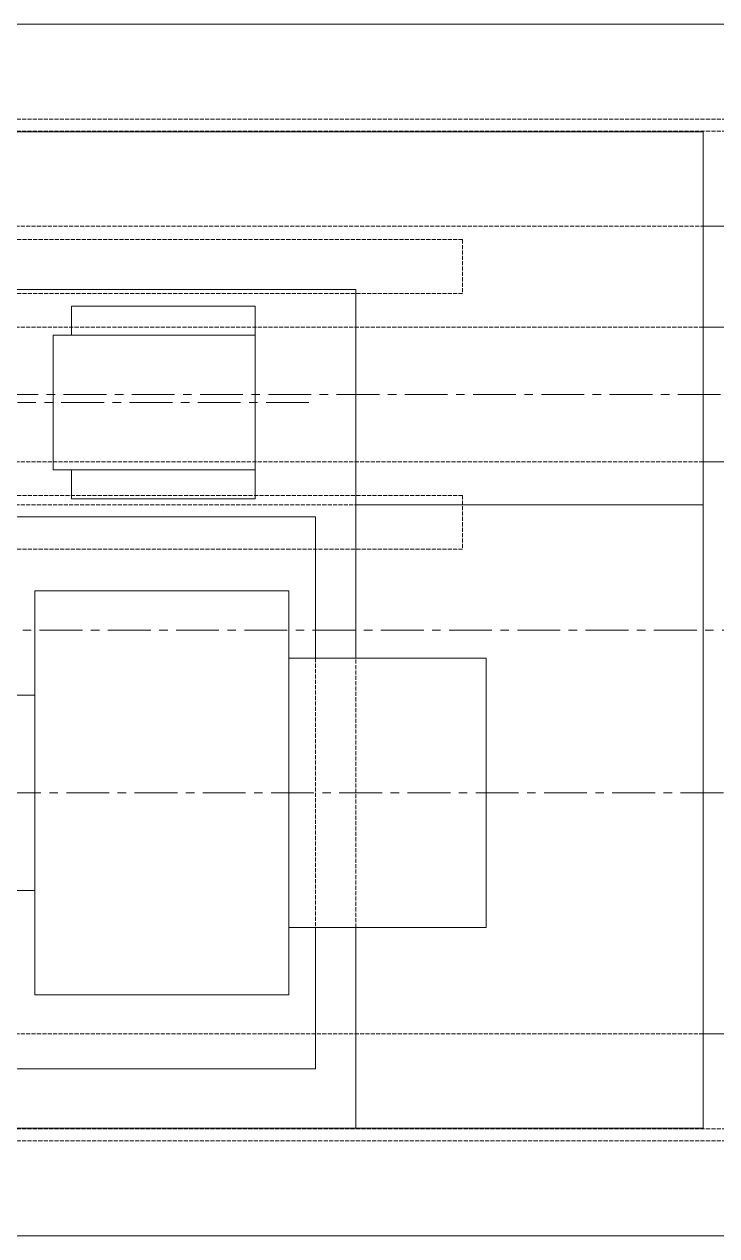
# Model space of a CAD drawing. Header units: millimetres. Extents: x 288 to 8834, y 20 to 9668.
# Drawn here: x 1662 to 2177, y 8768 to 9668 of the extents above; entities that cross this region are included whole.
import ezdxf

# ---------------------------------------------------------------- set-up
doc = ezdxf.new("R2010")
doc.units = ezdxf.units.MM
doc.linetypes.add('CENTER', pattern=[50.7, 31.8, -6.3, 6.3, -6.3])
doc.linetypes.add('DASHED', pattern=[4, 3, -1])
doc.layers.add('Layer1', color=7, linetype='Continuous')

# ---------------------------------------------------------------- blocks, each defined once
blk = doc.blocks.new('BLKF1213')
at = {"layer": 'Layer1', "color": 3, "linetype": 'Continuous', "lineweight": 5}
for p, q in [((2166.79, 9587.76), (1566.79, 9587.76)), ((2166.79, 9587.76), (2166.79, 9527.76)), ((2166.79, 9527.76), (2166.79, 9410.98)), ((1908.79, 9470.76), (1583.79, 9470.76)), ((1908.79, 9196.76), (1908.79, 9470.76)), ((1833.79, 9458.26), (1697.44, 9458.26)), ((1697.44, 9458.26), (1697.44, 9436.76)), ((1833.79, 9458.26), (1833.79, 9315.26)), ((2305.29, 9442.76), (2166.79, 9442.76)), ((1833.79, 9436.76), (1683.79, 9436.76)), ((1683.79, 9436.76), (1683.79, 9336.76)), ((1833.79, 9436.76), (1833.79, 9336.76)), ((2166.79, 9410.98), (2166.79, 8847.76)), ((2305.29, 9342.76), (2166.79, 9342.76)), ((1833.79, 9336.76), (1683.79, 9336.76)), ((1697.44, 9315.26), (1697.44, 9336.76)), ((1833.79, 9315.26), (1697.44, 9315.26)), ((1878.79, 9301.76), (1640.79, 9301.76)), ((1878.79, 9301.76), (1878.79, 9196.76)), ((1858.79, 9246.76), (1670.23, 9246.76)), ((1670.23, 8946.76), (1670.23, 9246.76)), ((1858.79, 9246.76), (1858.79, 8946.76)), ((2005.47, 9196.76), (1858.79, 9196.76)), ((2005.47, 9196.76), (2005.47, 8996.76)), ((1670.23, 9169.26), (1546.79, 9169.26)), ((1670.23, 9024.26), (1546.79, 9024.26)), ((2005.47, 8996.76), (1858.79, 8996.76)), ((1878.79, 8996.76), (1878.79, 8891.76)), ((1908.79, 8847.76), (1908.79, 8996.76)), ((1858.79, 8946.76), (1670.23, 8946.76)), ((1878.79, 8891.76), (1640.79, 8891.76)), ((1566.79, 8847.76), (2166.79, 8847.76))]:
    blk.add_line(p, q, dxfattribs=at)
at = {"layer": 'Layer1', "color": 7, "linetype": 'DASHED', "lineweight": 13}
for p, q in [((1988.03, 9507.76), (1566.79, 9507.76)), ((1988.03, 9507.76), (1988.03, 9467.76)), ((1988.03, 9467.76), (1566.79, 9467.76)), ((2166.79, 9442.76), (1566.79, 9442.76)), ((2166.79, 9342.76), (1471.79, 9342.76)), ((1988.03, 9317.76), (1583.79, 9317.76)), ((1988.03, 9317.76), (1988.03, 9277.76)), ((1583.79, 9310.76), (1908.79, 9310.76)), ((1988.03, 9277.76), (1583.79, 9277.76)), ((1878.79, 9196.76), (1878.79, 8996.76)), ((1908.79, 8996.76), (1908.79, 9196.76))]:
    blk.add_line(p, q, dxfattribs=at)
at = {"layer": 'Layer1', "color": 7, "linetype": 'CENTER', "lineweight": 13}
for p, q in [((2585.29, 9392.76), (896.79, 9392.76)), ((1873.79, 9386.76), (1657.44, 9386.76)), ((2232.41, 9096.76), (1272.41, 9096.76))]:
    blk.add_line(p, q, dxfattribs=at)
at = {"layer": 'Layer1', "color": 3, "linetype": 'Continuous', "lineweight": 13}
blk.add_line((1908.79, 9310.76), (2166.79, 9310.76), dxfattribs=at)
blk = doc.blocks.new('BLKF1212')
at = {"layer": 'Layer1', "color": 3, "linetype": 'Continuous', "lineweight": 5}
for p, q in [((2476.79, 9667.76), (876.79, 9667.76)), ((2166.79, 9517.76), (2476.79, 9517.76)), ((2368.59, 8917.76), (2166.79, 8917.76)), ((876.79, 8767.76), (2476.79, 8767.76))]:
    blk.add_line(p, q, dxfattribs=at)
at = {"layer": 'Layer1', "color": 7, "linetype": 'DASHED', "lineweight": 13}
for p, q in [((876.79, 9597.26), (2476.79, 9597.26)), ((876.79, 9588.26), (2476.79, 9588.26)), ((1471.79, 9517.76), (2088.79, 9517.76)), ((2088.79, 9517.76), (2166.79, 9517.76)), ((2166.79, 8917.76), (1566.79, 8917.76)), ((876.79, 8847.26), (2476.79, 8847.26)), ((876.79, 8838.26), (2476.79, 8838.26))]:
    blk.add_line(p, q, dxfattribs=at)
at = {"layer": 'Layer1', "color": 7, "linetype": 'CENTER', "lineweight": 13}
blk.add_line((2516.79, 9217.76), (836.79, 9217.76), dxfattribs=at)
at = {"layer": 'Layer1', "color": 3, "linetype": 'Continuous', "lineweight": 5}
blk.add_blockref('BLKF1213', (0, 0), dxfattribs=at)

msp = doc.modelspace()

# ---------------------------------------------------------------- block references
at = {"layer": 'Layer1', "color": 3, "linetype": 'Continuous', "lineweight": 5}
msp.add_blockref('BLKF1212', (0, 0), dxfattribs=at)

doc.saveas('drawing.dxf')
